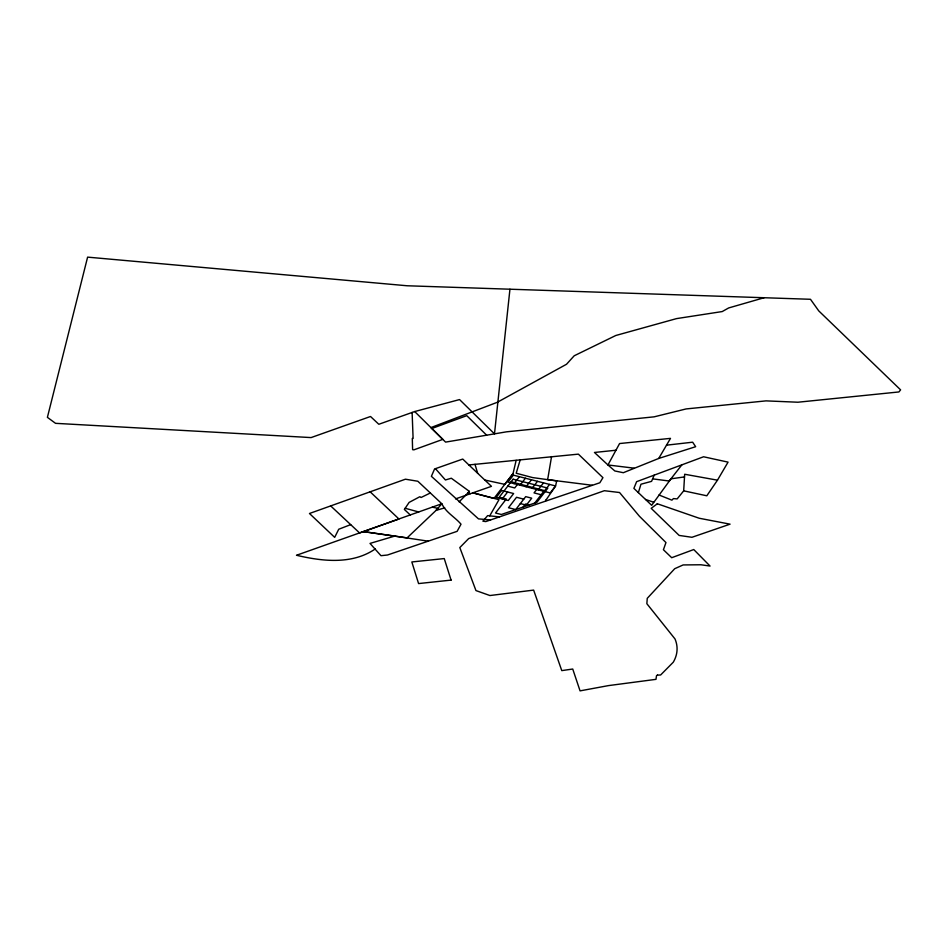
<?xml version="1.0" encoding="UTF-8"?>
<svg xmlns="http://www.w3.org/2000/svg" width="948" height="948" viewBox="0 0 948 948"><rect width="100%" height="100%" fill="white"/><g stroke="black" fill="none" stroke-linecap="round" stroke-linejoin="round"><path stroke-width="1.42" d="M658.99 494.986L671.907 500.153L673.435 498.589L677.168 498.909L683.686 490.839L684.669 474.249L717.47 480.174L728.064 462.126L703.582 456.77L636.618 481.679L633.892 488.374L651.667 505.308L670.959 478.811L684.503 476.927M509.941 289.211L494.489 433.864L445.584 442.112L430.913 427.584L497.19 402.343L566.525 364.257L574.215 355.773L615.785 335.497L676.54 318.611L722.234 311.56L728.657 307.946L764.135 297.731M551.558 456.557L547.648 479.652L592.393 485.281L599.823 482.769L602.94 477.662L578.375 454.139L468.869 464.947L462.743 459.057L434.575 468.976L431.387 476.323L478.491 518.888L490.554 519.942L545.112 501.302L555.528 486.158L556.713 480.885L532.658 477.591L516.198 473.23L520.179 459.922M490.554 519.942L485.779 521.578L482.864 521.163L487.639 515.605L489.725 515.866L499.004 499.667L472.886 492.841L494.015 498.364L513.034 473.644L516.15 460.349M545.965 500.058L545.669 501.113L592.393 485.281M638.36 492.616L640.966 484.215L651.584 481.347L654.191 475.138M658.718 458.453L670.509 438.367L619.577 443.546L607.952 464.97L614.837 470.966L623.334 472.708L658.718 458.453L695.654 446.698L692.644 442.195L666.515 445.169M717.47 480.174L706.805 495.792L683.686 490.839M502.25 498.956L507.618 491.988M514.041 483.634L519.397 476.678M518.07 483.622L514.74 487.947L507.749 486.146M520.073 485.186L525.429 478.23M526.093 486.739L531.461 479.771M532.124 488.279L537.48 481.323M523.142 507.05L525.465 504.04L529.174 504.988M537.255 488.706L534.032 492.901L541.166 494.726M538.156 489.832L543.512 482.864M534.719 503.092L544.353 490.578L511.114 481.785M544.176 491.372L549.544 484.416M513.034 473.644L504.786 484.357L484.807 480.032M681.908 464.804L669.229 481.027L652.639 478.859M459.128 501.895L469.402 491.396L451.319 478.23L445.418 479.972L435.44 468.668M469.402 491.396L467.957 492.83L470.457 493.683M375.301 548.928C352.135 564.807 322.344 561.394 296.499 555.267L441.827 503.755C446.046 512.655 454.862 516.921 461.012 524.197L457.114 531.342L387.448 555.018L380.978 555.694L370.016 543.417L394.664 536.106L428.306 541.178M430.345 492.984L421.054 497.51L419.869 496.705L409.121 502.404L404.369 509.455L410.294 514.977M350.689 524.635L338.72 529.245L334.68 537.362L309.463 513.496L405.424 479.202L417.831 481.252L441.827 503.755L436.104 510.356L444.719 507.867M431.838 428.496L466.76 415.662L486.632 435.179M414.691 411.551L378.809 424.277L370.514 416.492L311.086 437.585L55.541 423.329L47.4 417.345L87.607 257.133L407.13 285.763L810.481 299.284L818.752 310.885L900.6 389.865L898.917 391.951L797.908 402.225L766.008 400.874L686.115 408.932L654.156 416.836L506.516 431.826L494.489 433.864L459.555 399.57L414.691 411.551L442.823 439.374L413.921 449.838L412.617 449.66L412.297 438.497L413.103 438.474L412.119 412.451M455.526 498.909L491.455 486.336L468.869 464.947M615.951 450.241L594.467 452.469L607.952 464.97L634.07 468.158M489.725 515.866L499.537 516.885M394.664 536.106L363.416 531.615L407.095 537.883L438.166 508.389L432.288 507.156M523.77 499.146L516.53 497.285L508.495 507.725L515.724 509.586L525.702 496.634L531.721 498.174L526.365 505.142L520.334 503.589M405.163 508.27L418.743 511.979M645.541 499.454L653.67 502.239M330.627 505.865L359.6 532.966L398.942 518.994L370.052 491.728M475.007 464.33L477.626 473.23M657.485 675.095L656.514 675.675L655.969 679.349L608.498 685.605L580.058 690.867L572.734 669.027L561.773 670.615L533.641 590.106L489.915 595.534L475.955 590.58L459.816 547.565L468.691 538.559L604.35 490.709L619.554 492.522L639.355 516.174L665.958 542.564L663.422 549.733L671.705 557.708L693.758 549.544L710.052 566.051L700.928 564.771L683.141 564.937L674.715 568.705L647.247 598.342L646.856 603.698L674.988 638.928A72.155 41.665 0 0 1 673.27 662.214L660.626 674.988L657.485 675.095M501.587 490.448L496.231 497.404L508.282 500.497L513.638 493.541L501.587 490.448M513.378 475.138L508.01 482.094L550.207 492.924L555.564 485.957L513.378 475.138M513.105 479.202L499.229 497.214L506.291 499.027L495.531 513.01L501.35 514.491L536.852 502.357L547.826 488.113L513.105 479.202M657.343 503.767L651.193 508.341L679.159 535.43L691.945 537.291L730.067 524.161L699.221 518.248L657.343 503.767M451.082 580.105L418.578 583.577L411.835 561.963L444.245 558.573L451.082 580.105"/></g></svg>
